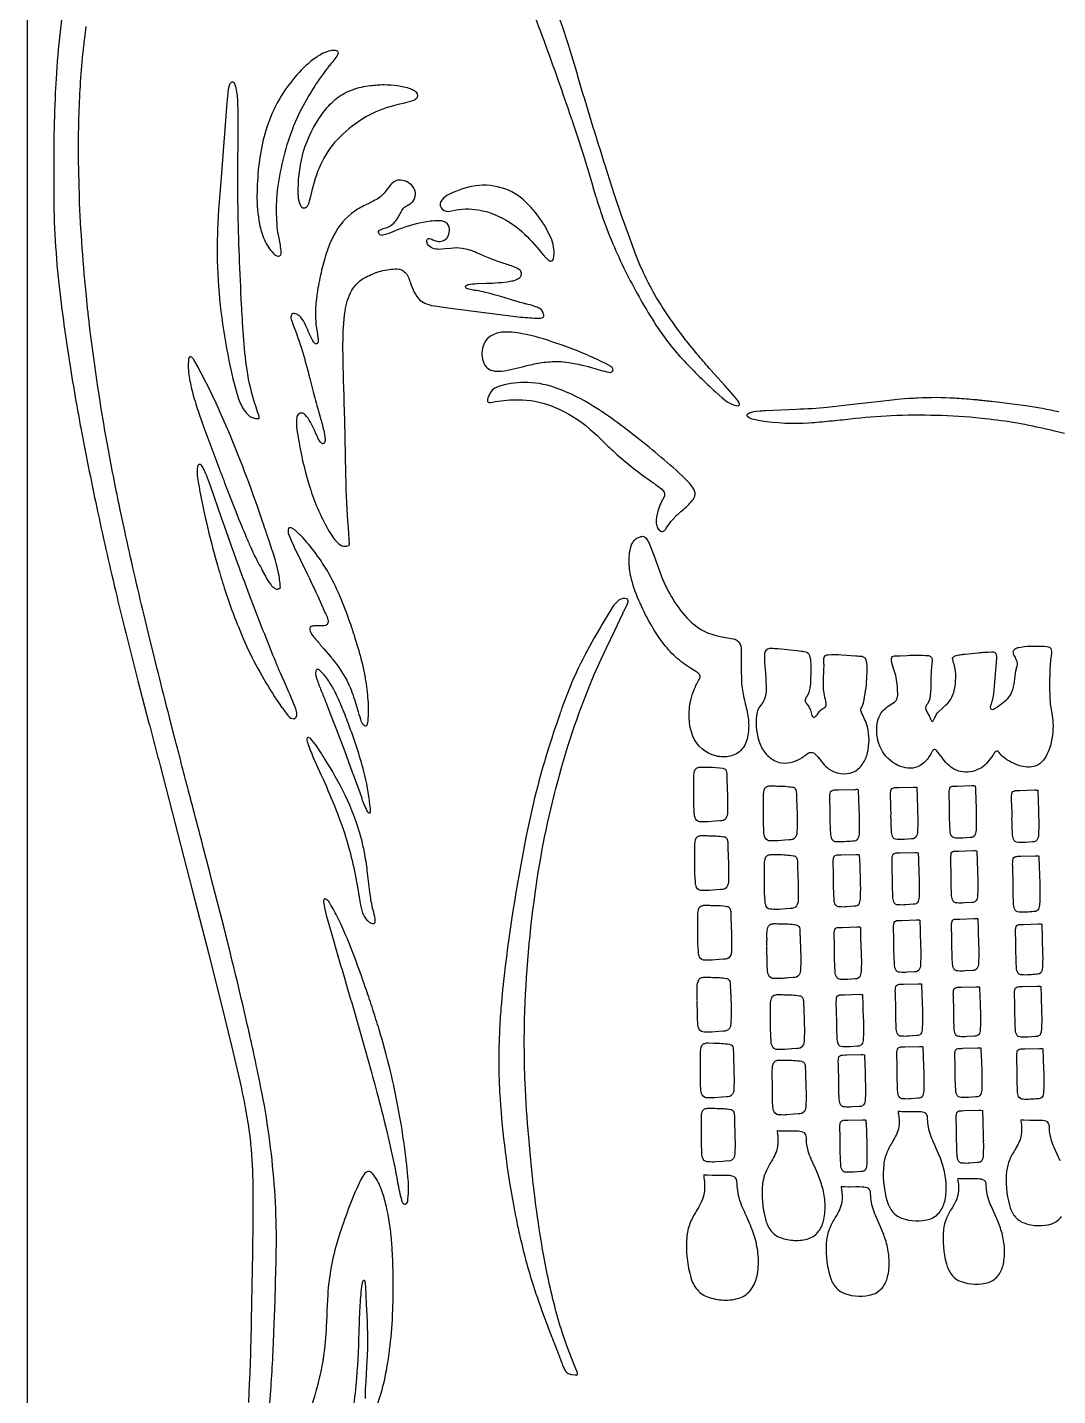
# Model space of a CAD drawing. Header units: inches. Extents: x 35.5 to 88, y 0 to 97.1.
# Drawn here: x 35.51 to 54.69, y 32.55 to 58.04 of the extents above; entities that cross this region are included whole.
import ezdxf

# ---------------------------------------------------------------- set-up
doc = ezdxf.new("R2010")
doc.units = ezdxf.units.IN
doc.header["$MEASUREMENT"] = 0
doc.layers.add('IMAGE_2', color=7, linetype='Continuous')

msp = doc.modelspace()

# ---------------------------------------------------------------- linework, layer by layer
for points in [[(36.253, 58.826, 0.033478), (36.042, 57.076), (36.028, 56.814), (36.023, 56.699, 0.009226), (36.001, 55.839), (35.998, 55.409), (35.999, 54.979, 0.028615), (36.106, 53.15, 0.009597), (36.284, 51.842, 0.002419), (36.392, 51.191, 0.005209), (36.45, 50.866, 0.007477), (36.51, 50.541, 0.006637), (36.822, 48.991, 0.006475), (37.171, 47.449, 0.004768), (37.566, 45.866), (37.772, 45.077, -0.003068), (37.875, 44.682, -0.004174), (37.978, 44.287), (38.584, 41.946), (38.884, 40.775), (39.179, 39.603), (39.315, 39.04, -0.00732), (39.509, 38.194, -0.011427), (39.59, 37.768, -0.008371), (39.624, 37.554), (39.654, 37.339, -0.01907), (39.665, 37.235, -0.019855), (39.706, 36.459), (39.707, 36.069, -0.006977), (39.707, 35.972, -0.012287), (39.705, 35.826, -0.010622), (39.705, 35.753, 0.011765), (39.704, 35.68), (39.7, 35.341), (39.698, 35.193), (39.694, 34.915), (39.676, 33.942, -0.007654), (39.67, 33.699), (39.66, 33.334), (39.654, 33.151), (39.648, 32.969), (39.639, 32.77), (39.623, 32.423)], [(44.853, 58.503, -0.007611), (45.391, 57.047, -0.001937), (45.628, 56.363, -0.013664), (45.657, 56.277), (45.757, 55.976, -0.007036), (45.854, 55.674), (46.034, 55.077, 0.019814), (46.045, 55.039), (46.088, 54.9, 0.012474), (46.224, 54.483, 0.032217), (46.672, 53.438, 0.024974), (47.212, 52.489, 0.044489), (47.735, 51.823, 0.017458), (48.321, 51.246), (48.443, 51.137, 0.045666), (48.575, 51.041, 0.101889), (48.741, 50.986, 0.53712), (48.762, 51.039, 0.067699), (48.717, 51.105, 0.041712), (48.691, 51.136, -0.051452), (48.666, 51.167), (48.495, 51.362), (48.236, 51.652, -0.019616), (48.203, 51.688, -0.004216), (47.982, 51.947), (47.884, 52.066, -0.032676), (47.258, 52.943, -0.030932), (47.008, 53.404, -0.02328), (46.804, 53.888), (46.673, 54.245, -0.006852), (46.579, 54.514), (46.442, 54.918), (46.31, 55.325, -0.005116), (45.79, 57.017, 0.004443), (45.595, 57.668, 0.014746), (45.57, 57.749), (45.478, 58.032), (45.429, 58.172)], [(40.007, 32.235), (40.035, 32.568, 0.007914), (40.099, 33.736), (40.119, 34.32), (40.127, 34.613, 0.001347), (40.134, 34.905, 0.033186), (40.086, 36.717, 0.029456), (39.812, 38.509, 0.007278), (39.77, 38.707, 0.006461), (39.729, 38.899, 0.00569), (39.688, 39.085, 0.00666), (39.608, 39.444, 0.005177), (39.289, 40.786), (39.163, 41.287), (38.939, 42.164, 0.00161), (38.597, 43.478, -0.003961), (38.511, 43.807, -0.003934), (38.447, 44.053, -0.005337), (38.351, 44.423, -0.005771), (38.256, 44.793), (38.169, 45.131, -0.002781), (37.848, 46.4), (37.79, 46.639), (37.681, 47.086, -0.006012), (37.32, 48.656), (37.236, 49.05, -0.01112), (37.221, 49.124, -0.005801), (37.004, 50.235), (36.953, 50.523, -0.015089), (36.642, 52.694, -0.006594), (36.613, 52.967, -0.016848), (36.477, 54.881), (36.47, 55.121), (36.462, 55.571, -0.009611), (36.469, 56.359, -0.017759), (36.543, 57.538, -0.004279), (36.576, 57.832), (36.604, 58.052)], [(54.819, 50.471), (54.632, 50.515, 0.010554), (54.539, 50.537), (54.445, 50.559, 0.032099), (53.27, 50.753, 0.036014), (51.592, 50.8, 0.015283), (50.829, 50.737, -0.005422), (50.448, 50.698, -0.004489), (50.066, 50.665, -0.054491), (49.154, 50.705), (49.033, 50.73, -0.107837), (48.92, 50.781, -0.587647), (48.92, 50.835), (48.92, 50.835, -0.110904), (49.072, 50.886), (49.152, 50.894, 0.02958), (49.232, 50.9), (49.25, 50.901), (49.826, 50.925, 0.016988), (50.401, 50.964), (50.821, 51.01), (51.451, 51.082), (51.767, 51.114), (51.925, 51.126, -0.007946), (52.083, 51.136, -0.029648), (52.771, 51.133, -0.012068), (53.115, 51.107, -0.014162), (53.2, 51.099, -0.014407), (53.264, 51.093, -0.020313), (53.361, 51.082, -0.015928), (53.409, 51.077, -0.016944), (53.457, 51.071), (53.615, 51.053), (53.891, 51.019), (54.098, 50.99, -0.019839), (54.714, 50.879, -0.00669)], [(54.737, 36.924), (54.626, 37.175, -0.078937), (54.541, 37.479), (54.537, 37.569, 0.213092), (54.5, 37.651, 0.109065), (54.388, 37.678), (54.33, 37.679, -0.018457), (54.272, 37.679), (54.17, 37.678), (54.068, 37.68, -0.062858), (54.009, 37.686), (54.005, 37.683, 0.044134), (54.009, 37.64, -0.07393), (54.014, 37.409, -0.07141), (53.971, 37.27, -0.020621), (53.903, 37.142, 0.045423), (53.798, 36.947, 0.07461), (53.74, 36.733, 0.092642), (53.794, 36.1, 0.103871), (53.888, 35.899, 0.151948), (54.066, 35.768, 0.162381), (54.581, 35.752, 0.155769), (54.764, 35.887, 0.113539)], [(42.034, 32.409, 0.03215), (42.161, 32.861), (42.185, 32.976, 0.010347), (42.216, 33.149, 0.015103), (42.23, 33.236, 0.019747), (42.243, 33.323, 0.017589), (42.304, 33.964, 0.015697), (42.308, 34.045), (42.314, 34.185, 0.005525), (42.321, 34.608), (42.319, 34.773), (42.312, 35.063), (42.301, 35.28, 0.014557), (42.273, 35.604), (42.252, 35.766), (42.226, 35.927, 0.011163), (42.179, 36.127, 0.036621), (42.087, 36.422, 0.075981), (41.933, 36.691, 0.127071), (41.882, 36.723, 0.286289), (41.793, 36.693, 0.071572), (41.719, 36.579), (41.661, 36.456, 0.031231), (41.289, 35.452, 0.058141), (41.1, 34.432), (41.086, 34.142), (41.082, 34.033), (41.073, 33.843, -0.024556), (41.021, 33.274, -0.019497), (41.007, 33.189, -0.026953), (40.858, 32.56, -0.016437), (40.651, 31.947, -0.002197)], [(41.446, 31.583, 0.029896), (41.632, 32.747, 0.016018), (41.684, 33.734), (41.701, 34.137, -0.009497), (41.712, 34.339), (41.72, 34.44, -0.002936), (41.731, 34.54), (41.735, 34.58, -0.028905), (41.745, 34.641, -0.055399), (41.754, 34.676, -0.157169), (41.769, 34.7, -0.350179), (41.782, 34.694, -0.087296), (41.79, 34.682, -0.031411), (41.809, 34.47, -0.033766), (41.811, 34.417), (41.818, 34.258), (41.829, 34.046, -0.015482), (41.835, 33.887), (41.841, 33.649, -0.008326), (41.839, 33.41, -0.011576), (41.835, 33.296), (41.824, 33.097), (41.814, 32.947), (41.801, 32.723, 0.025204), (41.799, 32.667, 0.023209), (41.797, 32.625), (41.795, 32.499, 0.037569)]]:
    msp.add_lwpolyline(points, format="xyb")
for points in [[(41.3, 57.56, 0.211438), (41.265, 57.598, 0.140021), (41.19, 57.605, 0.046934), (41.153, 57.599), (41.117, 57.59, 0.076827), (40.866, 57.463, 0.027909), (40.754, 57.376, 0.004089), (40.65, 57.282, 0.086181), (40.095, 56.499, 0.047282), (39.911, 55.981, 0.038247), (39.814, 55.44, 0.02369), (39.783, 54.906, 0.048244), (39.83, 54.373, 0.055813), (39.922, 54.08, 0.089575), (40.093, 53.824, 0.202321), (40.175, 53.775, 0.288253), (40.225, 53.797, 0.155872), (40.234, 53.851, 0.014534), (40.218, 53.978), (40.182, 54.168, -0.023744), (40.157, 54.36, -0.065133), (40.209, 55.27, -0.028403), (40.347, 55.852, -0.037851), (40.56, 56.411, -0.050868), (41.106, 57.281, -0.042013), (41.157, 57.349, 0.029302), (41.24, 57.447, 0.096463)], [(39.8, 50.749, 0.142364), (39.824, 50.753, 0.133257), (39.816, 50.815), (39.795, 50.874, -0.041932), (39.611, 51.573, -0.023905), (39.538, 52.215), (39.516, 52.538, -0.005006), (39.497, 52.86), (39.491, 52.981, -0.008746), (39.428, 54.795), (39.427, 54.896), (39.426, 55.272, -0.004781), (39.427, 55.414), (39.427, 55.476), (39.432, 55.939, 0.004977), (39.433, 56.171), (39.433, 56.403), (39.425, 56.692, 0.021097), (39.41, 56.836, 0.056656), (39.373, 56.976, 0.156955), (39.347, 57.01, 0.354027), (39.29, 56.997, 0.163879), (39.264, 56.944), (39.248, 56.875, 0.018899), (39.221, 56.629), (39.203, 56.382), (39.101, 55.082), (39.069, 54.643, 0.009334), (39.051, 54.313, 0.026309), (39.058, 53.322, 0.039795), (39.334, 51.491), (39.381, 51.315, 0.030999), (39.465, 51.055, 0.089284), (39.611, 50.823, 0.207999)], [(42.771, 56.771, -0.255205), (42.744, 56.702, -0.092146), (42.681, 56.665, -0.027244), (42.502, 56.618), (42.412, 56.598), (42.323, 56.575, 0.062778), (41.81, 56.366, 0.067969), (41.325, 55.991, 0.084375), (40.994, 55.538, 0.049455), (40.809, 55.019), (40.79, 54.942), (40.777, 54.883), (40.756, 54.796, -0.047966), (40.724, 54.713, -0.244931), (40.672, 54.668, -0.351202), (40.609, 54.695, -0.112585), (40.558, 54.859, -0.042853), (40.553, 54.944, -0.039388), (40.553, 54.966), (40.552, 55.03, -0.068072), (40.652, 55.732, -0.081789), (40.988, 56.413, -0.050193), (41.207, 56.661, -0.079662), (41.483, 56.843, -0.06046), (41.81, 56.939), (41.895, 56.952, -0.013214), (42.022, 56.963, -0.023677), (42.086, 56.966, -0.032342), (42.15, 56.968, -0.039079), (42.397, 56.952, -0.052845), (42.637, 56.894, -0.068686), (42.72, 56.85, -0.207602)], [(41.603, 54.614, 0.121888), (41.214, 54.162, 0.041304), (41.073, 53.821, 0.019345), (40.976, 53.466, 0.014988), (40.903, 53.077, 0.017582), (40.896, 53.028, 0.032615), (40.871, 52.682, 0.032668), (40.889, 52.44), (40.907, 52.32, -0.022665), (40.922, 52.199, -0.154092), (40.919, 52.162, -0.444598), (40.871, 52.144, -0.174445), (40.835, 52.181, -0.02122), (40.797, 52.245, -0.023593), (40.75, 52.347, 0.004835), (40.728, 52.399, 0.028917), (40.706, 52.45), (40.692, 52.479), (40.668, 52.53, 0.098322), (40.568, 52.666, 0.101062), (40.501, 52.7, 0.247991), (40.426, 52.688, 0.203112), (40.421, 52.594), (40.436, 52.549, -0.011171), (40.452, 52.505, -0.022104), (40.63, 51.999, -0.007547), (40.766, 51.496), (40.832, 51.244), (40.849, 51.181, 0.006586), (40.898, 50.992), (40.938, 50.843), (40.97, 50.733, -0.019498), (40.994, 50.649, -0.025761), (41.025, 50.524), (41.038, 50.46), (41.049, 50.396, -0.102177), (41.048, 50.324, -0.159374), (41.029, 50.284, -0.351555), (40.985, 50.29, -0.091106), (40.91, 50.406, -0.009301), (40.882, 50.469), (40.875, 50.485), (40.852, 50.531, 0.004486), (40.778, 50.684, 0.076689), (40.678, 50.821, 0.644716), (40.526, 50.779, 0.07672), (40.527, 50.537), (40.567, 50.298, 0.035334), (40.783, 49.417, 0.051514), (41.128, 48.646), (41.176, 48.571, 0.048016), (41.257, 48.463, 0.089888), (41.364, 48.381, 0.226651), (41.485, 48.387, 0.188935), (41.506, 48.404), (41.493, 48.602, -0.00791), (41.442, 49.538), (41.437, 49.727), (41.423, 50.389), (41.416, 50.72), (41.407, 51.051), (41.405, 51.154), (41.399, 51.348, -0.006211), (41.384, 52.027, -0.021074), (41.384, 52.112, -0.021914), (41.385, 52.186, -0.016931), (41.395, 52.446, -0.024321), (41.399, 52.511, -0.020954), (41.403, 52.56, -0.025395), (41.409, 52.633, -0.024518), (41.417, 52.705, -0.087913), (41.526, 53.093, -0.0693), (41.643, 53.261, -0.086189), (41.807, 53.382, -0.053816), (42.092, 53.497, -0.075698), (42.396, 53.535, -0.218982), (42.545, 53.469, -0.115386), (42.622, 53.326, -0.025628), (42.641, 53.276, 0.037216), (42.71, 53.105, 0.093047), (42.818, 52.955, 0.07453), (42.937, 52.887, 0.056844), (43.135, 52.84), (43.338, 52.813), (43.822, 52.747), (44.306, 52.685), (44.648, 52.645, 0.013299), (44.819, 52.629, 0.021041), (44.991, 52.619), (45.029, 52.619, 0.089232), (45.088, 52.624, 0.417161), (45.122, 52.673, 0.23423), (45.04, 52.803, 0.049347), (44.954, 52.838), (44.921, 52.849, 0.022774), (44.803, 52.881, -0.01896), (44.744, 52.896), (44.686, 52.913, -0.014525), (44.605, 52.937), (44.323, 53.02), (44.252, 53.04, 0.008774), (44.039, 53.098, 0.022099), (43.87, 53.133, -0.024977), (43.784, 53.148), (43.7, 53.167, -0.142195), (43.674, 53.181, -0.375981), (43.673, 53.223, -0.201817), (43.709, 53.243, -0.038613), (43.881, 53.264), (44.055, 53.269), (44.117, 53.272, 0.01695), (44.334, 53.285), (44.443, 53.297, 0.019425), (44.55, 53.317), (44.55, 53.317, 0.079388), (44.65, 53.355, 0.249995), (44.71, 53.443, 0.246114), (44.662, 53.527, 0.051576), (44.577, 53.571, 0.012323), (44.351, 53.649, -0.01893), (44.127, 53.728, -0.007166), (43.869, 53.838, 0.063643), (43.602, 53.919, 0.07005), (43.386, 53.919), (43.279, 53.908), (43.225, 53.902), (43.172, 53.9, -0.095725), (43.054, 53.921, -0.154096), (42.961, 53.997, -0.12793), (42.944, 54.054, -0.357625), (42.977, 54.103, -0.097326), (43.055, 54.08, 0.068252), (43.132, 54.054, 0.299029), (43.329, 54.124, 0.129679), (43.368, 54.248, 0.174818), (43.331, 54.374, 0.190808), (43.174, 54.434, 0.019375), (43.09, 54.432), (43.048, 54.428), (43.006, 54.424, 0.051733), (42.493, 54.298, 0.018302), (42.313, 54.225, -0.05496), (42.128, 54.163, -0.233586), (42.063, 54.181, -0.478319), (42.059, 54.25, -0.090272), (42.158, 54.294), (42.21, 54.31, 0.036215), (42.259, 54.333, 0.144526), (42.418, 54.511), (42.467, 54.602, -0.077621), (42.529, 54.685, -0.026303), (42.614, 54.738, 0.107106), (42.691, 54.801, 0.286081), (42.705, 55.043, 0.22354), (42.459, 55.191, 0.166471), (42.342, 55.165, 0.102222), (42.254, 55.084), (42.231, 55.053, -0.020845), (42.149, 54.945, -0.072033), (42.048, 54.854, -0.021168), (41.824, 54.736, 0.034041), (41.603, 54.614)], [(43.239, 54.641, 0.222378), (43.382, 54.609, -0.039405), (43.605, 54.651, -0.088821), (44.074, 54.597, -0.086408), (44.61, 54.317, -0.053257), (44.993, 53.941), (45.092, 53.822, 0.022174), (45.142, 53.764), (45.196, 53.709, 0.248111), (45.257, 53.684, 0.353446), (45.304, 53.731, 0.095452), (45.313, 53.907, 0.046171), (45.27, 54.078, 0.076056), (44.96, 54.596, 0.036455), (44.764, 54.806, 0.06403), (44.529, 54.97, 0.127477), (43.984, 55.094, 0.089545), (43.464, 54.973, 0.03982), (43.321, 54.902, 0.117332), (43.205, 54.793, 0.354834)], [(46.413, 51.651, 0.180892), (46.394, 51.699, 0.090861), (46.332, 51.743, 0.054532), (46.298, 51.761, -0.045185), (46.265, 51.779, 0.01902), (45.879, 51.955, 0.013045), (45.483, 52.109), (45.276, 52.181, 0.0418), (44.638, 52.344, 0.049498), (44.399, 52.361, 0.10553), (44.166, 52.305, 0.229139), (43.982, 52.057, 0.183566), (44.027, 51.745, 0.159049), (44.138, 51.653, 0.107314), (44.28, 51.629, 0.047648), (44.506, 51.661), (44.617, 51.688), (44.672, 51.702), (44.728, 51.715), (44.806, 51.735, -0.012512), (44.945, 51.766), (45.05, 51.786, -0.042918), (45.368, 51.812, -0.034964), (45.531, 51.801, -0.038813), (46.01, 51.699), (46.175, 51.651, 0.025261), (46.342, 51.611, 0.156728), (46.387, 51.615, 0.275982)], [(38.509, 51.857, 0.065244), (38.521, 51.528, 0.027789), (38.591, 51.206, 0.016584), (38.701, 50.847), (38.794, 50.582, 0.006246), (38.867, 50.383), (39.09, 49.79, -0.00524), (39.174, 49.572), (39.247, 49.381), (39.376, 49.047), (39.426, 48.922, 0.009436), (39.607, 48.488, 0.024081), (39.63, 48.434, 0.023503), (39.651, 48.387, 0.012363), (39.805, 48.061, -0.031749), (39.882, 47.922), (39.939, 47.814, 0.046128), (40.04, 47.656, 0.099441), (40.117, 47.585, 0.374828), (40.22, 47.602, 0.036433), (40.179, 47.9), (40.152, 48.01, 0.024552), (40.126, 48.105, 0.0157), (40.02, 48.433), (39.965, 48.597, -0.014847), (39.939, 48.679), (39.926, 48.72), (39.913, 48.761, 0.017289), (39.257, 50.501), (39.125, 50.807, 0.020864), (38.686, 51.706), (38.625, 51.814, 0.040497), (38.582, 51.877, 0.104111), (38.563, 51.895, 0.469623), (38.524, 51.892, 0.091375)], [(47.304, 48.652, 0.29876), (47.358, 48.656, 0.11061), (47.396, 48.695, -0.011994), (47.478, 48.815, -0.029648), (47.524, 48.871), (47.574, 48.924, -0.021537), (47.616, 48.965, -0.023726), (47.693, 49.033), (47.722, 49.058, 0.0614), (47.908, 49.251, 0.192286), (47.939, 49.363, 0.098486), (47.91, 49.443, 0.051186), (47.834, 49.544), (47.747, 49.635, 0.01833), (47.31, 50.027, 0.009496), (46.855, 50.399), (46.655, 50.553, 0.00627), (46.504, 50.667, 0.023014), (46.033, 50.987, 0.052305), (45.392, 51.304, 0.081031), (44.824, 51.422, 0.074385), (44.325, 51.359, 0.072116), (44.213, 51.313, 0.129828), (44.127, 51.228, 0.018392), (44.09, 51.152, 0.114349), (44.076, 51.068, 0.295617), (44.11, 51.048, 0.07351), (44.166, 51.056, -0.025329), (44.221, 51.065, -0.044101), (44.652, 51.099, -0.084142), (45.249, 50.993, -0.078898), (45.904, 50.619), (45.981, 50.554), (46.111, 50.437), (46.158, 50.391), (46.324, 50.231, 0.007018), (46.407, 50.152), (46.492, 50.074, 0.028441), (47.087, 49.606), (47.154, 49.558, -0.01097), (47.205, 49.523, -0.043207), (47.348, 49.406, -0.309137), (47.358, 49.28), (47.311, 49.191, 0.069557), (47.3, 49.168, 0.039154), (47.284, 49.134), (47.27, 49.099), (47.247, 49.026, 0.081191), (47.217, 48.798, 0.094521), (47.241, 48.714, 0.161995)], [(40.474, 45.154, 0.321772), (40.525, 45.244, 0.077754), (40.507, 45.345), (40.496, 45.373), (40.453, 45.479, 0.005291), (40.373, 45.664), (40.312, 45.801), (40.22, 46.008, -0.016943), (40.133, 46.217, -0.006891), (39.727, 47.249), (39.628, 47.508), (39.555, 47.702, -0.031033), (39.542, 47.739, -0.005779), (39.44, 48.013), (39.39, 48.151), (39.365, 48.219, -0.018555), (39.34, 48.288), (39.216, 48.639), (39.125, 48.903), (38.987, 49.299), (38.916, 49.496), (38.842, 49.692, -0.036606), (38.816, 49.75, 0.047152), (38.797, 49.797, 0.044629), (38.759, 49.866, 0.156646), (38.723, 49.896, 0.299433), (38.681, 49.877, 0.101786), (38.676, 49.645), (38.696, 49.531), (38.707, 49.474, -0.01774), (38.715, 49.416, 0.02302), (39.054, 47.994, 0.010216), (39.173, 47.598, 0.011907), (39.272, 47.304, 0.013212), (39.437, 46.868), (39.527, 46.654), (39.622, 46.441, 0.042353), (40.242, 45.376, -0.039562), (40.291, 45.311, 0.0354), (40.365, 45.211, 0.197765)], [(40.368, 48.709, 0.188266), (40.378, 48.582), (40.427, 48.465), (40.463, 48.388), (40.478, 48.355), (40.719, 47.857, -0.010937), (41.037, 47.17, 0.051597), (41.065, 47.104, -0.055268), (41.104, 47.001, -0.132023), (41.104, 46.942, -0.201256), (41.063, 46.898, -0.076048), (40.918, 46.89, 0.036918), (40.844, 46.887, 0.100183), (40.774, 46.866, 0.181994), (40.783, 46.767, 0.068392), (40.821, 46.705, 0.012087), (40.892, 46.622, -0.034806), (40.962, 46.538), (41.03, 46.46), (41.147, 46.322, -0.015886), (41.19, 46.269, -0.04867), (41.454, 45.874, -0.046464), (41.597, 45.516), (41.653, 45.332, 0.017677), (41.712, 45.149, 0.143401), (41.761, 45.05, 0.136393), (41.795, 45.027, 0.421609), (41.841, 45.059, 0.089043), (41.851, 45.114, 0.049353), (41.854, 45.507, 0.015327), (41.806, 45.897, 0.019055), (41.795, 45.96, 0.023692), (41.684, 46.426), (41.614, 46.655, 0.011937), (41.577, 46.769, 0.012034), (41.559, 46.826, 0.014178), (41.54, 46.883, 0.015514), (41.353, 47.383, 0.029075), (41.121, 47.864, 0.05984), (40.597, 48.572, -0.075047), (40.571, 48.594), (40.528, 48.637), (40.495, 48.668, 0.070366), (40.437, 48.706, 0.182444)], [(46.915, 48.546, -0.189316), (46.98, 48.553, -0.17626), (47.051, 48.491, -0.053852), (47.094, 48.407), (47.17, 48.202), (47.281, 47.893), (47.342, 47.741, 0.029475), (47.376, 47.666, 0.023852), (47.412, 47.592, 0.043885), (47.671, 47.174, 0.081598), (48.027, 46.834, 0.086928), (48.328, 46.71), (48.407, 46.692), (48.647, 46.649, -0.289772), (48.777, 46.55, -0.118232), (48.798, 46.388, 0.006986), (48.797, 46.059), (48.802, 45.894, 0.024723), (48.815, 45.73, 0.019948), (48.875, 45.435, -0.031207), (48.933, 45.138, -0.06033), (48.925, 44.853, -0.127435), (48.813, 44.59, -0.160537), (48.588, 44.46, -0.11384), (48.328, 44.465, -0.24028), (47.899, 44.832, -0.081864), (47.831, 45.164, -0.064351), (47.858, 45.502, -0.047451), (47.924, 45.703, -0.027532), (48.019, 45.891, 0.33431), (48.023, 45.98, 0.14206), (47.955, 46.037), (47.856, 46.099, -0.049217), (47.575, 46.312, -0.040124), (47.332, 46.583, -0.008634), (47.228, 46.733, -0.00684), (47.133, 46.888, -0.024141), (46.916, 47.308, -0.042468), (46.757, 47.753, -0.046653), (46.711, 48.062, -0.08786), (46.749, 48.371, -0.111958), (46.809, 48.48, -0.150615)], [(45.712, 32.936, 0.116367), (45.734, 32.935, 0.427683), (45.751, 32.963, 0.040265), (45.739, 33.008), (45.722, 33.051), (45.647, 33.238, -0.019695), (45.444, 33.805, -0.013124), (45.344, 34.153, -0.019264), (45.111, 35.215, -0.008219), (45.091, 35.331, -0.012322), (44.963, 36.202), (44.937, 36.42, -0.01143), (44.918, 36.584, -0.016462), (44.905, 36.707, -0.031403), (44.9, 36.753), (44.868, 37.076), (44.842, 37.366, -0.012388), (44.776, 38.38, -0.009787), (44.761, 38.888), (44.76, 39.143), (44.762, 39.397, -0.029631), (44.963, 41.904, -0.031695), (45.382, 43.991, -0.031657), (45.994, 45.815), (46.063, 45.98), (46.19, 46.268), (46.29, 46.482), (46.443, 46.801), (46.597, 47.12, -0.054867), (46.626, 47.186), (46.639, 47.21), (46.662, 47.253, 0.070864), (46.689, 47.321, 0.290852), (46.673, 47.393, 0.233365), (46.526, 47.37, 0.070671), (46.411, 47.246), (46.365, 47.176), (46.319, 47.105, 0.008831), (46.027, 46.6, 0.026259), (45.686, 45.931, 0.015191), (45.581, 45.679, 0.011203), (45.438, 45.295, 0.0218), (45.421, 45.246), (45.363, 45.077), (45.306, 44.907, 0.028609), (44.825, 43.118, 0.021412), (44.385, 40.379), (44.356, 40.108), (44.334, 39.871, 0.010461), (44.305, 39.454, 0.02711), (44.301, 38.203, 0.029207), (44.536, 36.233, 0.008825), (44.613, 35.823, 0.010187), (44.679, 35.517, 0.021651), (44.924, 34.612, 0.010233), (45.147, 33.97, 0.001802), (45.268, 33.653, 0.007898), (45.33, 33.495, 0.010973), (45.392, 33.337, -0.038659), (45.412, 33.291), (45.441, 33.209, 0.023661), (45.487, 33.086, 0.082221), (45.557, 32.975, 0.113608), (45.632, 32.946)], [(50.26, 45.299, 0.089267), (50.21, 45.233, -0.066154), (50.184, 45.2, -0.12897), (50.148, 45.178, -0.106248), (50.106, 45.269, 0.06673), (50.073, 45.364, 0.08863), (50.029, 45.431, -0.13384), (49.991, 45.502, -0.072369), (50.034, 45.59, 0.085198), (50.073, 45.68, 0.050048), (50.097, 45.862), (50.099, 46.045), (50.099, 46.189, 0.062427), (50.077, 46.331, 0.250406), (49.993, 46.398, 0.037325), (49.887, 46.414), (49.656, 46.44, 0.010335), (49.424, 46.462, 0.155472), (49.294, 46.457, 0.350198), (49.233, 46.341, 0.031134), (49.233, 46.267, 0.015952), (49.249, 46.008, -0.018517), (49.259, 45.879), (49.263, 45.749, -0.060054), (49.249, 45.586, -0.10524), (49.185, 45.436, 0.165438), (49.083, 45.22, 0.119729), (49.149, 44.685, 0.097668), (49.288, 44.475, 0.126513), (49.504, 44.346, 0.113807), (49.713, 44.344, 0.074782), (49.907, 44.42, 0.070098), (49.964, 44.457, -0.039767), (50.048, 44.516, -0.247574), (50.151, 44.522, -0.057754), (50.223, 44.45), (50.317, 44.331, 0.07355), (50.427, 44.225, 0.247545), (50.879, 44.164, 0.141904), (51.056, 44.312, 0.090941), (51.15, 44.522, 0.120634), (51.15, 45.01, 0.050205), (51.097, 45.153), (51.064, 45.222, -0.031154), (51.031, 45.291, -0.189235), (51.043, 45.376, 0.068688), (51.074, 45.457, 0.043698), (51.138, 45.902), (51.14, 45.945), (51.144, 46.022, 0.067935), (51.125, 46.251, 0.174984), (51.091, 46.299, 0.131402), (51.008, 46.32, -0.044118), (50.924, 46.326), (50.671, 46.344, 0.035183), (50.418, 46.345, 0.181612), (50.359, 46.331, 0.210341), (50.33, 46.252, 0.019992), (50.335, 46.169), (50.332, 46.054, -0.005066), (50.328, 45.968, 0.034584), (50.327, 45.709, 0.048721), (50.352, 45.558, -0.061008), (50.376, 45.407, -0.219288), (50.326, 45.344, 0.046482)], [(52.229, 45.359, 0.080121), (52.258, 45.285), (52.296, 45.214, -0.052272), (52.323, 45.156), (52.33, 45.141, 0.249382), (52.367, 45.109), (52.38, 45.132), (52.4, 45.172, -0.074805), (52.471, 45.288), (52.539, 45.352), (52.591, 45.398, 0.036655), (52.611, 45.416, 0.104442), (52.722, 45.561, 0.077524), (52.786, 45.803, 0.057399), (52.788, 46.052, 0.057404), (52.761, 46.172, -0.068181), (52.733, 46.291, -0.126844), (52.782, 46.33, -0.071177), (52.872, 46.351, 0.034286), (52.963, 46.362), (53.211, 46.389, -0.018727), (53.335, 46.399, -0.024038), (53.397, 46.401), (53.459, 46.402, -0.180131), (53.524, 46.39, -0.172783), (53.549, 46.35, -0.076029), (53.554, 46.281), (53.546, 46.212), (53.523, 45.914), (53.51, 45.765), (53.494, 45.616, -0.024253), (53.469, 45.494, -0.027372), (53.452, 45.434), (53.436, 45.374, 0.36018), (53.454, 45.336, 0.239109), (53.496, 45.336, 0.048505), (53.576, 45.386), (53.651, 45.445, 0.047474), (53.762, 45.537, 0.100614), (53.84, 45.658, 0.047311), (53.887, 45.851), (53.915, 46.048, -0.05823), (53.934, 46.127, 0.13314), (53.942, 46.209, 0.028063), (53.904, 46.296, -0.054644), (53.869, 46.384, -0.221391), (53.872, 46.436, -0.18278), (53.934, 46.478, -0.077494), (53.97, 46.487), (54.007, 46.494, -0.061675), (54.491, 46.502, -0.256928), (54.561, 46.467, -0.123171), (54.575, 46.414, -0.055576), (54.575, 46.374), (54.56, 46.252, 0.033237), (54.547, 45.519, 0.032039), (54.559, 45.397), (54.587, 45.216, -0.023923), (54.605, 45.033, -0.093236), (54.515, 44.543, -0.071578), (54.428, 44.389, -0.129943), (54.288, 44.281, -0.107648), (54.128, 44.258, -0.065951), (53.971, 44.29, -0.088458), (53.68, 44.441, -0.088668), (53.625, 44.498, 0.050117), (53.573, 44.558, 0.289019), (53.518, 44.527), (53.5, 44.501, -0.074292), (53.481, 44.476, -0.029312), (53.387, 44.351, -0.069847), (53.27, 44.246, -0.163128), (52.923, 44.167, -0.181916), (52.639, 44.315, -0.04511), (52.536, 44.44, 0.014474), (52.436, 44.567, 0.217694), (52.405, 44.588, 0.241764), (52.363, 44.56, 0.035707), (52.337, 44.517, -0.022985), (52.294, 44.449, -0.108586), (52.125, 44.281, -0.127413), (51.949, 44.236, -0.092147), (51.77, 44.269, -0.164679), (51.429, 44.546, -0.144321), (51.323, 44.977, -0.068581), (51.351, 45.15, -0.105545), (51.434, 45.305, -0.06464), (51.537, 45.392, 0.007249), (51.65, 45.467, 0.177167), (51.704, 45.545, 0.087892), (51.713, 45.638, 0.048723), (51.675, 45.966), (51.662, 46.019), (51.636, 46.096), (51.609, 46.172, -0.126529), (51.601, 46.301, -0.232243), (51.637, 46.325, -0.071266), (51.699, 46.33, 0.058106), (51.761, 46.333), (51.888, 46.339, -0.039658), (52.269, 46.334, -0.45335), (52.353, 46.256, -0.060553), (52.342, 46.142), (52.335, 46.032, 0.01005), (52.332, 45.866), (52.33, 45.784), (52.327, 45.701, -0.029894), (52.316, 45.577, -0.081832), (52.281, 45.458, -0.071293), (52.25, 45.411, 0.181104)], [(41.892, 43.413, -0.213841), (41.894, 43.414, 0.114444), (41.895, 43.485), (41.889, 43.519), (41.886, 43.554, 0.035581), (41.774, 44.177, 0.02528), (41.486, 45.063, 0.010201), (41.355, 45.399, 0.016197), (41.337, 45.441, 0.024691), (41.2, 45.725), (41.187, 45.749, 0.025232), (41.079, 45.919, 0.071989), (40.942, 46.067, 0.113038), (40.92, 46.078, 0.386966), (40.884, 46.063, 0.119377), (40.874, 46.011, 0.097862), (40.882, 45.958), (40.9, 45.895, 0.021375), (40.979, 45.68, -0.004632), (41.065, 45.468), (41.155, 45.238), (41.287, 44.892), (41.418, 44.546), (41.558, 44.165, -0.022927), (41.567, 44.141), (41.696, 43.783), (41.727, 43.696, 0.035607), (41.83, 43.441, 0.094015), (41.854, 43.411, 0.422333)], [(41.957, 41.342, 0.301465), (41.986, 41.384, 0.063281), (41.983, 41.436, 0.015448), (41.947, 41.594, -0.025949), (41.912, 41.753, -0.021209), (41.891, 41.886), (41.866, 42.086), (41.854, 42.186), (41.842, 42.286, 0.016483), (41.792, 42.627, 0.026857), (41.777, 42.712, 0.010397), (41.718, 42.963, 0.041799), (41.424, 43.737, 0.026654), (41.041, 44.418, -0.014428), (40.982, 44.513, 0.008138), (40.89, 44.652, 0.039431), (40.785, 44.782, 0.096902), (40.756, 44.806, 0.552677), (40.71, 44.784, 0.142513), (40.717, 44.733, 0.029211), (40.826, 44.452), (40.949, 44.176, -0.009461), (41.195, 43.609, -0.018544), (41.411, 43.031, -0.038501), (41.659, 41.992), (41.697, 41.764, 0.024508), (41.702, 41.736, 0.041401), (41.749, 41.54, 0.139431), (41.868, 41.375, 0.07031), (41.909, 41.35, 0.165135)], [(48.062, 44.259, -0.019513), (48.165, 44.258), (48.202, 44.257, -0.043432), (48.456, 44.237, -0.233668), (48.51, 44.206, -0.129384), (48.53, 44.119), (48.532, 44.031), (48.542, 43.725), (48.544, 43.573), (48.541, 43.42, -0.154443), (48.514, 43.303, -0.2858), (48.403, 43.256), (48.315, 43.249), (48.183, 43.238, -0.03255), (48.051, 43.239, -0.319988), (47.95, 43.294, -0.121285), (47.926, 43.406, -0.017893), (47.917, 43.665, -0.023127), (47.917, 43.698, -0.006117), (47.916, 43.811, 0.067443), (47.916, 43.839), (47.916, 43.924), (47.915, 44.071, -0.113315), (47.944, 44.215, -0.185204), (47.997, 44.252, -0.094399)], [(49.358, 43.907, -0.026625), (49.461, 43.905), (49.497, 43.904, -0.045157), (49.752, 43.884, -0.235218), (49.806, 43.853, -0.127289), (49.826, 43.767), (49.828, 43.678), (49.839, 43.373, -0.018054), (49.837, 43.068, -0.165337), (49.81, 42.951, -0.281933), (49.699, 42.904), (49.611, 42.896), (49.479, 42.886, -0.032472), (49.347, 42.886, -0.320288), (49.246, 42.942, -0.114731), (49.222, 43.054, -0.017482), (49.213, 43.313, -0.023144), (49.213, 43.345, -0.005123), (49.212, 43.459, 0.067399), (49.212, 43.487), (49.212, 43.572, 0.006171), (49.211, 43.719, -0.105214), (49.24, 43.863, -0.186808), (49.293, 43.9, -0.093093)], [(50.984, 43.645), (50.994, 43.342, -0.020973), (50.993, 43.038, -0.117033), (50.972, 42.928, -0.33151), (50.873, 42.877, -0.002891), (50.725, 42.867, -0.040837), (50.578, 42.867, -0.328164), (50.487, 42.921, -0.104384), (50.466, 43.025, -0.009112), (50.456, 43.279), (50.455, 43.406, 0.013702), (50.453, 43.533), (50.452, 43.599), (50.448, 43.698, -0.067052), (50.461, 43.797, -0.24534), (50.532, 43.833, -0.020417), (50.572, 43.834, 0.067216), (50.612, 43.835), (50.907, 43.843, 0.080275), (50.943, 43.845, -0.260379), (50.976, 43.835), (50.983, 43.647)], [(52.074, 43.689, -0.007396), (52.084, 43.386, -0.014501), (52.083, 43.082, -0.10499), (52.065, 42.976, -0.365609), (51.972, 42.921), (51.836, 42.911, -0.041392), (51.7, 42.911, -0.343546), (51.615, 42.968, -0.079334), (51.597, 43.069), (51.591, 43.196, -0.015352), (51.588, 43.387), (51.587, 43.482), (51.586, 43.577), (51.581, 43.709, -0.073028), (51.592, 43.841, -0.259927), (51.658, 43.877), (51.695, 43.878), (51.732, 43.879), (52.004, 43.887, -0.059176), (52.068, 43.881), (52.068, 43.879), (52.074, 43.693)], [(53.158, 43.904, 0.010471), (53.165, 43.715), (53.174, 43.412, -0.02506), (53.176, 43.336, -0.014646), (53.173, 43.108, -0.101815), (53.156, 43.001, -0.360474), (53.062, 42.947), (52.927, 42.937, -0.04379), (52.791, 42.937, -0.342546), (52.705, 42.994, -0.084004), (52.687, 43.095, -0.008439), (52.679, 43.349), (52.677, 43.476, 0.012719), (52.676, 43.603, 0.001251), (52.671, 43.735, -0.067157), (52.683, 43.867, -0.260883), (52.748, 43.903), (52.785, 43.904), (52.822, 43.905), (53.094, 43.913, -0.062121), (53.158, 43.908), (53.158, 43.905)], [(54.321, 43.824), (54.327, 43.635, -0.007887), (54.337, 43.331, -0.014163), (54.336, 43.027, -0.106831), (54.318, 42.921, -0.369995), (54.225, 42.866), (54.09, 42.856, -0.041371), (53.954, 42.856, -0.342237), (53.868, 42.913, -0.088078), (53.85, 43.014), (53.844, 43.141, -0.015096), (53.841, 43.332), (53.841, 43.427), (53.839, 43.523), (53.834, 43.654, -0.076061), (53.845, 43.786, -0.26069), (53.911, 43.822), (53.948, 43.823), (53.985, 43.824), (54.257, 43.832, -0.037562), (54.321, 43.827)], [(48.081, 42.982, -0.02043), (48.184, 42.98, -0.036422), (48.475, 42.96, -0.233063), (48.529, 42.928, -0.129325), (48.549, 42.842, 0.038996), (48.551, 42.754), (48.561, 42.448), (48.563, 42.295), (48.56, 42.143, -0.168163), (48.532, 42.026, -0.280363), (48.422, 41.979), (48.334, 41.971), (48.202, 41.961, -0.032427), (48.069, 41.961, -0.317971), (47.969, 42.017, -0.118047), (47.945, 42.129, -0.017478), (47.936, 42.388, -0.023126), (47.935, 42.42, -0.005273), (47.935, 42.534, 0.067412), (47.935, 42.562), (47.935, 42.647), (47.934, 42.794, -0.105998), (47.963, 42.938, -0.186421), (48.016, 42.975, -0.093059)], [(49.378, 42.629), (49.481, 42.628, -0.039979), (49.772, 42.607, -0.226978), (49.826, 42.576, -0.132566), (49.846, 42.489, -0.04202), (49.846, 42.445), (49.848, 42.401), (49.859, 42.096, -0.017946), (49.857, 41.79, -0.160982), (49.829, 41.673, -0.281981), (49.719, 41.626), (49.631, 41.619), (49.499, 41.608, -0.032875), (49.367, 41.609, -0.31839), (49.266, 41.664, -0.12198), (49.242, 41.776, -0.016908), (49.233, 42.035, -0.02314), (49.232, 42.068, -0.005471), (49.232, 42.181, 0.067414), (49.232, 42.209), (49.232, 42.294), (49.232, 42.368), (49.231, 42.395, -0.032394), (49.231, 42.444, -0.108858), (49.26, 42.585, -0.170847), (49.313, 42.622, -0.074307)], [(50.998, 42.623), (51.005, 42.434), (51.014, 42.13, -0.023649), (51.013, 41.827, -0.094998), (50.995, 41.72, -0.368798), (50.902, 41.666), (50.767, 41.655, -0.04419), (50.631, 41.655, -0.345651), (50.545, 41.712, -0.083684), (50.527, 41.813, -0.008661), (50.518, 42.067), (50.517, 42.195, 0.012623), (50.516, 42.322), (50.511, 42.454, -0.077191), (50.523, 42.585, -0.263927), (50.588, 42.621), (50.625, 42.622, 0.07369), (50.662, 42.623), (50.934, 42.632, -0.073475), (50.998, 42.626), (50.998, 42.623)], [(52.094, 42.66, -0.020403), (52.096, 42.613, -0.027392), (52.098, 42.542), (52.101, 42.47, -0.00807), (52.11, 42.167, -0.014031), (52.11, 41.863, -0.095847), (52.092, 41.757, -0.368889), (51.999, 41.702), (51.863, 41.692, -0.043148), (51.727, 41.692, -0.343015), (51.641, 41.749, -0.093915), (51.624, 41.85, -0.008643), (51.615, 42.104), (51.613, 42.231, -0.012782), (51.612, 42.359, 0.01408), (51.611, 42.424, -0.005378), (51.607, 42.524, -0.061794), (51.619, 42.622, -0.26147), (51.684, 42.658), (51.721, 42.659), (51.759, 42.66), (52.031, 42.668, -0.023422), (52.094, 42.663)], [(53.186, 42.695), (53.193, 42.506, 0.025279), (53.195, 42.43), (53.196, 42.413), (53.2, 42.284), (53.203, 42.188, -0.015212), (53.201, 41.899, -0.099167), (53.184, 41.792, -0.356941), (53.09, 41.738), (52.955, 41.727, -0.043007), (52.819, 41.727, -0.35041), (52.734, 41.784, -0.092795), (52.715, 41.885, -0.010175), (52.707, 42.139, -0.023374), (52.707, 42.171, 0.010422), (52.706, 42.282, 0.022209), (52.704, 42.394), (52.699, 42.526, -0.059276), (52.711, 42.657, -0.262405), (52.776, 42.693), (52.813, 42.694), (52.85, 42.695), (53.123, 42.703, -0.043852), (53.186, 42.698)], [(54.341, 42.597), (54.347, 42.393, 0.044527), (54.349, 42.352), (54.35, 42.314), (54.358, 42.027), (54.359, 41.884, -0.0222), (54.356, 41.741, -0.090488), (54.34, 41.629, -0.37366), (54.245, 41.568, -0.040744), (53.973, 41.557, -0.353475), (53.887, 41.62, -0.082081), (53.87, 41.727, -0.013975), (53.862, 42, -0.023301), (53.862, 42.034, 0.011711), (53.859, 42.273, 0.022031), (53.854, 42.415, -0.077172), (53.865, 42.556, -0.278016), (53.93, 42.594, -0.073033), (53.968, 42.596, 0.009664), (54.005, 42.597), (54.277, 42.605, 0.04823), (54.31, 42.608), (54.327, 42.607, -0.291294)], [(41.023, 41.754, 0.040045), (41.046, 41.609), (41.072, 41.501), (41.163, 41.183, 0.001411), (41.572, 39.779), (41.799, 38.989), (41.91, 38.593), (41.937, 38.494), (41.977, 38.346), (42.017, 38.197, -0.012768), (42.339, 36.857, -0.005203), (42.402, 36.521, 0.032885), (42.477, 36.187, 0.109927), (42.499, 36.137, 0.550183), (42.574, 36.135, 0.163569), (42.594, 36.208, 0.047932), (42.594, 36.631), (42.573, 36.841), (42.548, 37.051, 0.027301), (42.263, 38.619, 0.013271), (42.057, 39.372, 0.002971), (41.94, 39.744, 0.00733), (41.879, 39.93, 0.010529), (41.815, 40.114, 0.016692), (41.434, 41.135), (41.401, 41.21), (41.342, 41.341, 0.016064), (41.296, 41.439, 0.02648), (41.139, 41.721, 0.077309), (41.093, 41.779, 0.19355), (41.045, 41.803, 0.322747), (41.026, 41.782, 0.049906)], [(48.137, 41.684, -0.020596), (48.24, 41.683), (48.277, 41.682, -0.043016), (48.531, 41.662, -0.239017), (48.585, 41.63, -0.130304), (48.605, 41.544, 0.023365), (48.607, 41.456), (48.617, 41.15), (48.619, 40.998), (48.616, 40.845, -0.171558), (48.589, 40.728, -0.276736), (48.478, 40.681), (48.39, 40.674), (48.258, 40.663, -0.032683), (48.126, 40.663, -0.320966), (48.025, 40.719, -0.11802), (48.001, 40.831, -0.016843), (47.992, 41.09, -0.023141), (47.992, 41.123, -0.005503), (47.991, 41.236, 0.067415), (47.991, 41.264), (47.991, 41.349, 0.01176), (47.991, 41.496, -0.104665), (48.019, 41.64, -0.183084), (48.073, 41.677, -0.088196)], [(49.425, 41.342, -0.010706), (49.528, 41.34), (49.674, 41.336, -0.038923), (49.819, 41.319, -0.228569), (49.873, 41.288, -0.12666), (49.893, 41.202, 0.034625), (49.895, 41.113), (49.905, 40.808, -0.027334), (49.904, 40.502, -0.168599), (49.876, 40.386, -0.280488), (49.766, 40.339), (49.678, 40.331, -0.039458), (49.413, 40.321, -0.311442), (49.313, 40.376, -0.131143), (49.289, 40.489, -0.0191), (49.28, 40.748, -0.023178), (49.279, 40.78, -0.005129), (49.279, 40.894, 0.067387), (49.279, 40.922), (49.278, 41.007, 0.032232), (49.279, 41.08, -0.015606), (49.28, 41.191, -0.093362), (49.307, 41.298, -0.184851), (49.36, 41.335, -0.097061)], [(52.129, 41.214), (52.139, 40.911, -0.022678), (52.138, 40.607, -0.096024), (52.12, 40.5, -0.366998), (52.027, 40.446), (51.891, 40.436, -0.04213), (51.755, 40.436, -0.354975), (51.67, 40.493, -0.091294), (51.652, 40.594), (51.646, 40.721, -0.015354), (51.643, 40.911), (51.642, 41.007), (51.64, 41.102), (51.636, 41.234, -0.070354), (51.647, 41.366, -0.259483), (51.712, 41.402), (51.75, 41.403), (51.787, 41.403), (52.059, 41.412, -0.066914), (52.117, 41.412, -0.060157), (52.122, 41.406), (52.122, 41.404), (52.129, 41.217)], [(53.203, 41.428), (53.209, 41.239), (53.219, 40.936, -0.023642), (53.218, 40.632, -0.109527), (53.201, 40.525, -0.355222), (53.107, 40.471), (52.971, 40.461, -0.041255), (52.835, 40.461, -0.339997), (52.75, 40.518, -0.085546), (52.732, 40.619, -0.008648), (52.723, 40.873), (52.722, 41, 0.012486), (52.721, 41.127), (52.716, 41.259, -0.074911), (52.727, 41.391, -0.266306), (52.792, 41.427), (52.867, 41.428), (53.139, 41.437), (53.198, 41.437), (53.202, 41.432), (53.202, 41.429)], [(54.394, 41.328, -0.008848), (54.401, 41.144, 0.025243), (54.403, 41.071, 0.060802), (54.404, 41.038), (54.411, 40.797), (54.412, 40.676, -0.009797), (54.409, 40.555, -0.09992), (54.391, 40.45, -0.358809), (54.298, 40.399, -0.004365), (54.163, 40.389, -0.040706), (54.027, 40.388, -0.326688), (53.942, 40.443, -0.096928), (53.923, 40.542, -0.008371), (53.915, 40.789), (53.913, 40.912, 0.013106), (53.912, 41.035), (53.907, 41.164, -0.063662), (53.919, 41.291, -0.258903), (53.984, 41.326), (54.021, 41.327, 0.070842), (54.058, 41.328), (54.33, 41.336), (54.362, 41.338, -0.175626), (54.394, 41.331, 0.001593)], [(51.017, 41.273, 0.006372), (51.023, 41.084), (51.033, 40.78, -0.023829), (51.032, 40.477, -0.100062), (51.014, 40.37, -0.360125), (50.921, 40.316), (50.785, 40.305, -0.042599), (50.649, 40.305, -0.338736), (50.564, 40.362, -0.095106), (50.546, 40.464, -0.008513), (50.537, 40.718), (50.536, 40.845, 0.012569), (50.535, 40.972), (50.53, 41.104, -0.057695), (50.541, 41.235, -0.261173), (50.606, 41.271), (50.644, 41.273), (50.681, 41.273), (50.953, 41.282), (51.01, 41.282), (51.016, 41.276), (51.016, 41.273)], [(48.128, 40.345), (48.231, 40.343), (48.267, 40.342, -0.045393), (48.522, 40.322, -0.227312), (48.576, 40.291, -0.132158), (48.596, 40.205, -0.044143), (48.596, 40.161), (48.598, 40.116), (48.609, 39.811, -0.01807), (48.607, 39.505, -0.162163), (48.579, 39.389, -0.284654), (48.469, 39.342), (48.381, 39.334), (48.249, 39.324, -0.032545), (48.117, 39.324, -0.316124), (48.016, 39.379, -0.123698), (47.992, 39.492, -0.016911), (47.983, 39.751, -0.02314), (47.982, 39.783, -0.005444), (47.982, 39.896, 0.067413), (47.982, 39.925), (47.982, 40.01), (47.981, 40.157, -0.114502), (48.01, 40.301, -0.176651), (48.063, 40.338, -0.072241)], [(49.491, 40.02, -0.011433), (49.594, 40.019, -0.043709), (49.885, 39.998, -0.230054), (49.939, 39.967, -0.141114), (49.959, 39.88, 0.018671), (49.962, 39.792), (49.972, 39.486, -0.027325), (49.97, 39.181, -0.169288), (49.943, 39.064, -0.287736), (49.832, 39.017), (49.744, 39.01), (49.612, 38.999, -0.03271), (49.48, 38.999, -0.315292), (49.379, 39.055, -0.127706), (49.355, 39.167, -0.018933), (49.346, 39.426, -0.02317), (49.346, 39.459, -0.005271), (49.346, 39.572, 0.067395), (49.345, 39.6), (49.345, 39.685, 0.031946), (49.345, 39.759, -0.015364), (49.346, 39.869, -0.093583), (49.373, 39.976, -0.182111), (49.427, 40.013, -0.097659)], [(51.056, 40.018), (51.063, 39.829, 0.025196), (51.066, 39.753), (51.066, 39.736), (51.07, 39.607), (51.073, 39.511, -0.015425), (51.072, 39.221, -0.108353), (51.055, 39.114, -0.351808), (50.961, 39.06), (50.825, 39.05, -0.044169), (50.689, 39.05, -0.357757), (50.604, 39.107, -0.085999), (50.586, 39.208, -0.009364), (50.578, 39.462, -0.023363), (50.577, 39.494, 0.010627), (50.576, 39.605, 0.067584), (50.576, 39.633), (50.574, 39.716), (50.57, 39.848, -0.058234), (50.581, 39.98, -0.267125), (50.646, 40.016), (50.721, 40.018), (50.993, 40.026, -0.038925), (51.056, 40.021)], [(52.156, 40.214), (52.162, 40.025), (52.172, 39.721, -0.023877), (52.171, 39.418, -0.099095), (52.153, 39.311, -0.367418), (52.06, 39.257), (51.924, 39.246, -0.042834), (51.788, 39.246, -0.344375), (51.703, 39.303, -0.089578), (51.685, 39.404, -0.008445), (51.676, 39.658), (51.675, 39.786, 0.012597), (51.674, 39.913, 0.007458), (51.669, 40.045, -0.070013), (51.68, 40.176, -0.2624), (51.746, 40.212), (51.783, 40.213, 0.072641), (51.82, 40.214), (52.092, 40.222, -0.03536), (52.152, 40.222, -0.225104), (52.156, 40.214)], [(53.236, 40.159), (53.237, 40.136, -0.038557), (53.238, 40.097), (53.24, 40.038), (53.241, 40.008), (53.243, 39.979, -0.007943), (53.252, 39.69, -0.014352), (53.251, 39.401, -0.112389), (53.233, 39.297, -0.341515), (53.14, 39.248), (53.005, 39.238, -0.041895), (52.869, 39.238, -0.337489), (52.784, 39.29, -0.107029), (52.765, 39.388, -0.008634), (52.756, 39.63), (52.755, 39.751, 0.013791), (52.754, 39.872, 0.021582), (52.749, 39.997, -0.071337), (52.76, 40.123, -0.248173), (52.826, 40.157, -0.010911), (52.863, 40.158, 0.067417), (52.9, 40.159), (53.172, 40.167), (53.204, 40.167, -0.059545), (53.22, 40.167, -0.201412), (53.236, 40.162, -0.044777)], [(54.375, 40.17), (54.382, 39.987), (54.391, 39.692, -0.023879), (54.39, 39.397, -0.110924), (54.372, 39.293, -0.365199), (54.28, 39.241), (54.144, 39.231, -0.043558), (54.008, 39.231, -0.348766), (53.923, 39.285, -0.097981), (53.904, 39.384, -0.0086), (53.896, 39.631), (53.895, 39.754, 0.013169), (53.893, 39.878), (53.888, 40.006, -0.068804), (53.9, 40.133, -0.257756), (53.965, 40.169), (54.039, 40.17), (54.312, 40.178, 0.055238), (54.344, 40.18, -0.210451), (54.375, 40.173), (54.375, 40.17)], [(48.184, 39.12), (48.287, 39.118, -0.036791), (48.578, 39.097, -0.233603), (48.632, 39.066, -0.128866), (48.652, 38.979, -0.018442), (48.653, 38.935, 0.034508), (48.655, 38.891), (48.664, 38.586), (48.666, 38.433), (48.663, 38.28, -0.166638), (48.635, 38.164, -0.288904), (48.525, 38.116), (48.437, 38.109), (48.305, 38.098, -0.032663), (48.173, 38.099, -0.316463), (48.072, 38.154, -0.121163), (48.048, 38.266, -0.018398), (48.039, 38.525, -0.023147), (48.039, 38.558, -0.0057), (48.038, 38.671, 0.067419), (48.038, 38.7), (48.038, 38.784, 0.010266), (48.038, 38.931, -0.108681), (48.066, 39.075, -0.178965), (48.119, 39.113, -0.099625)], [(52.182, 39.046), (52.189, 38.857), (52.199, 38.554, -0.023524), (52.197, 38.25, -0.098583), (52.18, 38.144, -0.370636), (52.087, 38.089), (51.951, 38.079, -0.043832), (51.815, 38.079, -0.34164), (51.73, 38.136, -0.093486), (51.712, 38.237, -0.00871), (51.703, 38.491), (51.702, 38.618, 0.012629), (51.7, 38.745), (51.696, 38.877, -0.076551), (51.707, 39.009, -0.258356), (51.772, 39.045, -0.02047), (51.847, 39.047), (52.119, 39.055, 0.079674), (52.151, 39.057, -0.206745), (52.182, 39.049), (52.182, 39.047)], [(53.262, 39.021), (53.269, 38.842, -0.008513), (53.279, 38.555, -0.013985), (53.278, 38.269, -0.105266), (53.259, 38.166, -0.351917), (53.167, 38.117), (53.031, 38.107, -0.041413), (52.895, 38.107, -0.340233), (52.811, 38.159, -0.095834), (52.792, 38.256, -0.010772), (52.784, 38.496, -0.023325), (52.783, 38.526), (52.782, 38.631, 0.02292), (52.78, 38.736), (52.775, 38.861, -0.074275), (52.787, 38.985, -0.25518), (52.853, 39.019), (52.89, 39.02, 0.074213), (52.927, 39.021), (53.199, 39.028), (53.258, 39.028), (53.262, 39.024)], [(54.415, 39.01), (54.422, 38.826, 0.025167), (54.424, 38.753, 0.060793), (54.425, 38.72), (54.432, 38.479), (54.433, 38.358, -0.009873), (54.43, 38.237, -0.096297), (54.412, 38.132, -0.359345), (54.319, 38.081, -0.003684), (54.184, 38.071, -0.040834), (54.048, 38.071, -0.340682), (53.963, 38.125, -0.080068), (53.944, 38.224, -0.010831), (53.936, 38.471, -0.023352), (53.936, 38.502), (53.935, 38.61, 0.022521), (53.933, 38.718), (53.928, 38.846, -0.062897), (53.94, 38.973, -0.258246), (54.005, 39.009), (54.042, 39.01, 0.072649), (54.079, 39.01), (54.352, 39.018, 0.049542), (54.383, 39.02, -0.183441), (54.415, 39.013)], [(49.627, 38.8, -0.040381), (49.919, 38.779, -0.22808), (49.972, 38.748, -0.131395), (49.993, 38.661, 0.018859), (49.995, 38.573), (50.005, 38.268, -0.024016), (50.003, 37.962, -0.162398), (49.976, 37.845, -0.283892), (49.866, 37.798), (49.778, 37.791), (49.646, 37.78, -0.032346), (49.513, 37.781, -0.319262), (49.412, 37.836, -0.117772), (49.388, 37.948, -0.017554), (49.379, 38.207, -0.023143), (49.379, 38.24, -0.00516), (49.379, 38.353, 0.067401), (49.379, 38.381), (49.378, 38.466), (49.378, 38.613, -0.113905), (49.406, 38.757, -0.175253), (49.46, 38.794, -0.082013), (49.525, 38.801, -0.022318), (49.627, 38.8)], [(51.094, 38.897), (51.101, 38.707, -0.007504), (51.11, 38.404, -0.014432), (51.109, 38.1, -0.105118), (51.092, 37.993, -0.35972), (50.998, 37.939), (50.863, 37.928, -0.044276), (50.727, 37.929, -0.341791), (50.641, 37.985, -0.085835), (50.623, 38.086), (50.617, 38.214, -0.015323), (50.615, 38.404), (50.614, 38.5), (50.612, 38.595, 0.029286), (50.611, 38.661, -0.010367), (50.607, 38.76, -0.081417), (50.619, 38.859, -0.256471), (50.684, 38.895), (50.721, 38.896, 0.071884), (50.758, 38.896), (51.031, 38.905, -0.043014), (51.094, 38.9)], [(48.203, 37.905, -0.019625), (48.306, 37.903), (48.343, 37.902, -0.044952), (48.597, 37.882, -0.240911), (48.65, 37.852, -0.125466), (48.671, 37.768), (48.673, 37.681), (48.683, 37.382), (48.685, 37.232), (48.682, 37.082, -0.156755), (48.653, 36.967, -0.29548), (48.544, 36.922), (48.456, 36.914), (48.324, 36.904, -0.033003), (48.192, 36.905, -0.307639), (48.091, 36.958, -0.134715), (48.067, 37.069, -0.011473), (48.058, 37.323, -0.023177), (48.058, 37.354, -0.009296), (48.057, 37.465, 0.067625), (48.057, 37.493), (48.057, 37.576, 0.041724), (48.057, 37.648, -0.015554), (48.058, 37.757, -0.104328), (48.085, 37.861, -0.180878), (48.138, 37.898, -0.087057)], [(51.723, 37.843, 0.053771), (51.728, 37.799, -0.069309), (51.733, 37.56, -0.074052), (51.689, 37.416, -0.014671), (51.619, 37.283, 0.04039), (51.512, 37.08, 0.070512), (51.452, 36.859, 0.091622), (51.507, 36.202, 0.099603), (51.603, 35.994, 0.157244), (51.786, 35.858, 0.166033), (52.313, 35.841, 0.154822), (52.501, 35.982, 0.110044), (52.594, 36.197, 0.063319), (52.615, 36.495, 0.052521), (52.568, 36.79, 0.03451), (52.474, 37.057), (52.417, 37.187, -0.012534), (52.388, 37.252, -0.020241), (52.36, 37.317, -0.079723), (52.273, 37.633), (52.268, 37.725, 0.041213), (52.259, 37.772, 0.159137), (52.231, 37.81, 0.117618), (52.116, 37.839), (51.997, 37.84), (51.892, 37.839, -0.067428), (51.866, 37.839), (51.788, 37.84, -0.067207), (51.727, 37.846)], [(53.289, 37.86), (53.296, 37.669), (53.305, 37.361, -0.025001), (53.307, 37.284, -0.014372), (53.304, 37.054, -0.10779), (53.287, 36.946, -0.361775), (53.193, 36.891), (53.058, 36.881, -0.043426), (52.922, 36.881, -0.346573), (52.836, 36.939, -0.07781), (52.818, 37.041, -0.008284), (52.81, 37.298), (52.808, 37.426, 0.012516), (52.807, 37.555), (52.802, 37.689, -0.067389), (52.814, 37.822, -0.266733), (52.879, 37.858), (52.916, 37.859), (52.953, 37.86), (53.226, 37.868, -0.038334), (53.289, 37.863), (53.289, 37.86)], [(49.468, 37.481, 0.059262), (49.473, 37.435, -0.067283), (49.477, 37.196, -0.066339), (49.434, 37.053, -0.036784), (49.363, 36.919, 0.02119), (49.306, 36.82, 0.097109), (49.196, 36.495, 0.093463), (49.252, 35.838, 0.100926), (49.347, 35.631, 0.152306), (49.531, 35.494, 0.071131), (49.793, 35.443, 0.090859), (50.058, 35.478, 0.153236), (50.246, 35.618, 0.11141), (50.339, 35.834, 0.058899), (50.36, 36.132, 0.051315), (50.313, 36.426, 0.034507), (50.218, 36.694), (50.162, 36.824, -0.012816), (50.133, 36.888, -0.020548), (50.104, 36.953, -0.079235), (50.017, 37.269, 0.017475), (50.013, 37.362, 0.208479), (49.975, 37.447, 0.110844), (49.86, 37.475), (49.801, 37.476, -0.017303), (49.742, 37.476), (49.637, 37.476, -0.067364), (49.611, 37.475), (49.532, 37.477, -0.066132), (49.472, 37.483)], [(51.129, 37.492), (51.138, 37.189, -0.023067), (51.137, 36.885, -0.113892), (51.12, 36.778, -0.357974), (51.027, 36.724), (50.891, 36.714, -0.042854), (50.755, 36.714, -0.354331), (50.67, 36.771, -0.088189), (50.652, 36.872, -0.008802), (50.643, 37.126), (50.641, 37.253, 0.012648), (50.64, 37.38, 0.017248), (50.636, 37.512, -0.078774), (50.647, 37.644, -0.265394), (50.712, 37.68), (50.749, 37.681), (50.787, 37.681), (51.059, 37.69, 0.033992), (51.091, 37.691, -0.167978), (51.122, 37.685, -0.025161), (51.122, 37.682), (51.129, 37.494)], [(48.1, 36.661, 0.032974), (48.105, 36.607, -0.066903), (48.11, 36.335, -0.066234), (48.06, 36.17, -0.03672), (47.98, 36.018, 0.040934), (47.857, 35.787, 0.069351), (47.789, 35.534, 0.049946), (47.786, 35.156, 0.043283), (47.852, 34.784, 0.102042), (47.962, 34.547, 0.155862), (48.171, 34.391, 0.069692), (48.47, 34.332, 0.091335), (48.773, 34.373, 0.155627), (48.987, 34.533, 0.10793), (49.094, 34.779, 0.062044), (49.118, 35.119, 0.050764), (49.064, 35.456, 0.03307), (48.956, 35.761, 0.003167), (48.826, 36.057, -0.079651), (48.727, 36.418, -0.057677), (48.724, 36.471, 0.033139), (48.718, 36.551, 0.183151), (48.679, 36.621, 0.116403), (48.547, 36.653), (48.479, 36.654, -0.023713), (48.412, 36.654), (48.292, 36.654, -0.06729), (48.262, 36.653), (48.173, 36.655, -0.073547), (48.104, 36.662)], [(50.661, 36.442, 0.054867), (50.666, 36.397, -0.067853), (50.671, 36.158, -0.061285), (50.627, 36.014, -0.036126), (50.557, 35.881, 0.045221), (50.45, 35.678, 0.070698), (50.39, 35.457, 0.092156), (50.445, 34.8, 0.09822), (50.541, 34.592, 0.158602), (50.724, 34.456, 0.165705), (51.251, 34.439, 0.156536), (51.439, 34.58, 0.110176), (51.532, 34.796, 0.065505), (51.553, 35.093, 0.051865), (51.506, 35.388, 0.038116), (51.411, 35.655), (51.298, 35.915, -0.078232), (51.211, 36.231, 0.025224), (51.207, 36.324, 0.207016), (51.169, 36.408, 0.115956), (51.054, 36.437), (50.994, 36.438), (50.935, 36.438), (50.83, 36.437, -0.067369), (50.804, 36.437), (50.726, 36.439, -0.0804), (50.665, 36.445)], [(52.83, 36.593, 0.041424), (52.835, 36.549), (52.835, 36.549, -0.070116), (52.839, 36.319, -0.066623), (52.797, 36.18), (52.764, 36.115), (52.728, 36.052, 0.044139), (52.623, 35.856, 0.074933), (52.565, 35.643, 0.092415), (52.619, 35.009, 0.101944), (52.713, 34.808, 0.158458), (52.892, 34.677, 0.162602), (53.406, 34.661, 0.152643), (53.589, 34.797, 0.113837), (53.68, 35.005, 0.061399), (53.701, 35.292, 0.052728), (53.655, 35.576, 0.037599), (53.562, 35.834), (53.451, 36.084, -0.082353), (53.366, 36.389), (53.362, 36.479, 0.213452), (53.326, 36.56, 0.109857), (53.213, 36.588), (53.155, 36.589, -0.014977), (53.097, 36.589, -0.008824), (52.893, 36.59, -0.066976), (52.834, 36.595)]]:
    msp.add_lwpolyline(points, format="xyb", close=True)
at = {"layer": 'IMAGE_2'}
msp.add_lwpolyline([(35.508, 97.138), (87.963, 97.138), (87.963, 0), (35.508, 0)], close=True, dxfattribs=at)

doc.saveas('drawing.dxf')
